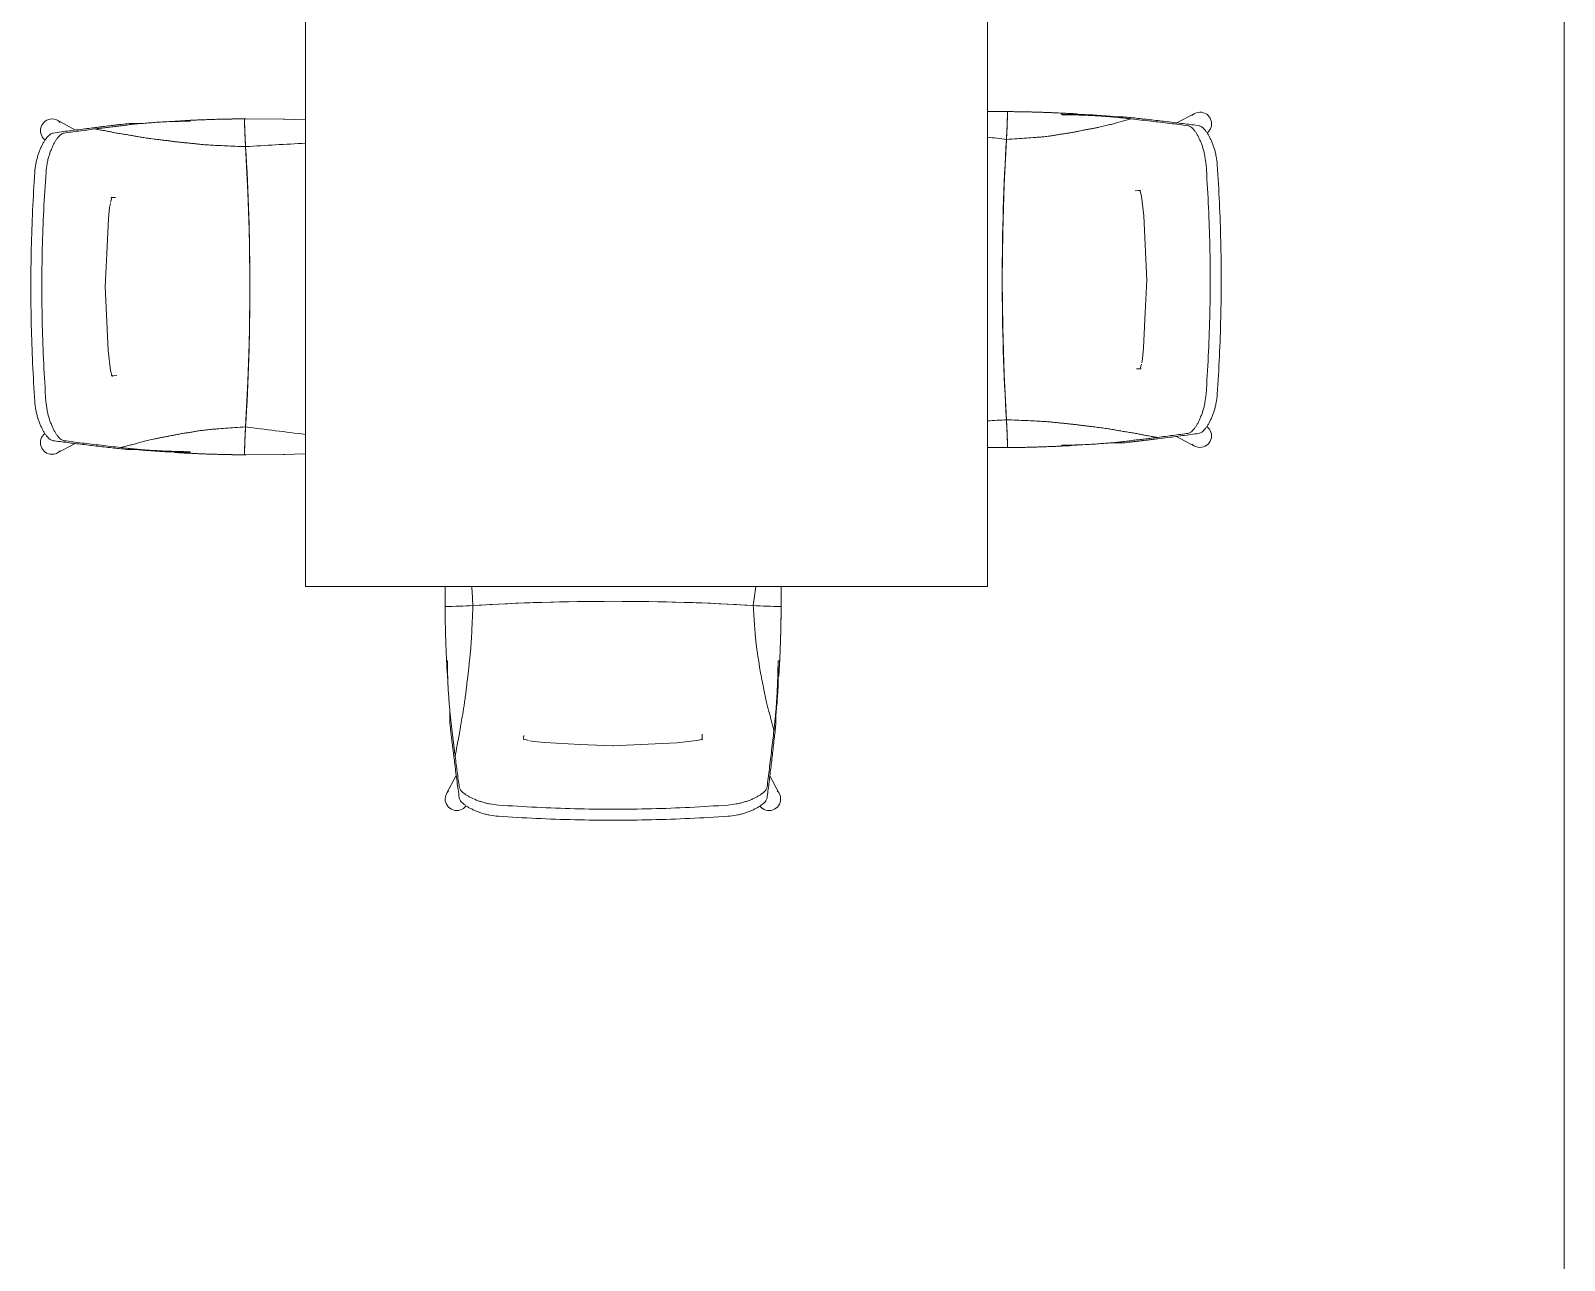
# Model space of a CAD drawing. Header units: millimetres. Extents: x 586.5 to 618.3, y 239.1 to 272.6.
# Drawn here: x 591.673 to 593.922, y 244.442 to 246.246 of the extents above; entities that cross this region are included whole.
import ezdxf

# ---------------------------------------------------------------- set-up
doc = ezdxf.new("R2010")
doc.units = ezdxf.units.MM
doc.header["$LTSCALE"] = 75
doc.layers.add('A Arquitetura LRZ', color=252, linetype='Continuous', lineweight=9)
doc.layers.add('A Mobiliário LRZ', color=253, linetype='Continuous', lineweight=9)

msp = doc.modelspace()

# ---------------------------------------------------------------- linework, layer by layer
at = {"layer": 'A Arquitetura LRZ'}
msp.add_line((593.9215, 249.2604), (593.9215, 240.1799), dxfattribs=at)
at = {"layer": 'A Mobiliário LRZ'}
for p, q in [((592.0758, 247.6304), (592.0758, 245.4304)), ((593.0758, 245.4304), (593.0758, 247.6304)), ((593.1051, 246.1271), (593.0758, 246.1272)), ((593.104, 246.1271), (593.1029, 246.1271)), ((593.1051, 246.1271), (593.104, 246.1271)), ((593.1051, 246.1271), (593.1046, 246.1064)), ((593.1849, 246.1226), (593.1849, 246.1249)), ((593.1849, 246.123), (593.2076, 246.123)), ((593.23, 246.1223), (593.2478, 246.1209)), ((593.2478, 246.1209), (593.2657, 246.1194)), ((593.2657, 246.1194), (593.2751, 246.1194)), ((593.3535, 246.1105), (593.3793, 246.1243)), ((591.7123, 246.1143), (591.7388, 246.1001)), ((591.8172, 246.1097), (591.8345, 246.1097)), ((591.8776, 246.1127), (591.863, 246.1117)), ((591.8921, 246.1135), (591.8776, 246.1127)), ((591.8921, 246.1135), (591.9067, 246.1135)), ((591.9067, 246.1143), (591.9067, 246.1131)), ((592.0437, 246.1161), (591.9864, 246.1165)), ((591.987, 246.0957), (591.9864, 246.1165)), ((591.9876, 246.1165), (591.9864, 246.1165)), ((591.988, 246.0757), (591.987, 246.0957)), ((591.9887, 246.1165), (591.9876, 246.1165)), ((592.0758, 246.1151), (592.0437, 246.1161)), ((592.0437, 246.1161), (592.0448, 246.116)), ((593.1046, 246.1064), (593.1036, 246.0863)), ((591.9914, 246.0091), (591.988, 246.0757)), ((593.1036, 246.0863), (593.1001, 246.0198)), ((591.9935, 245.9402), (591.9914, 246.0091)), ((593.1001, 246.0198), (593.0981, 245.9508)), ((593.2921, 246.011), (593.2974, 246.0112)), ((593.2987, 246.0112), (593.2974, 246.0112)), ((593.3005, 246.011), (593.2987, 246.0112)), ((593.2993, 246.0113), (593.2989, 246.012)), ((593.2998, 246.0102), (593.2993, 246.0113)), ((593.3003, 246.0085), (593.2998, 246.0102)), ((593.3017, 246.0033), (593.3003, 246.0085)), ((593.3007, 246.011), (593.3005, 246.011)), ((591.7886, 245.9862), (591.7869, 245.9701)), ((591.7897, 245.9923), (591.7886, 245.9862)), ((591.7908, 245.997), (591.7901, 245.9941)), ((591.7913, 245.9989), (591.7908, 245.997)), ((591.7942, 246.0012), (591.7911, 246.001)), ((591.7911, 246.001), (591.7913, 245.9989)), ((591.7942, 246.0012), (591.7973, 246.0011)), ((593.3051, 245.9742), (593.3017, 246.0033)), ((591.7869, 245.9701), (591.7844, 245.919)), ((593.3094, 245.8795), (593.3051, 245.9742)), ((591.9942, 245.8701), (591.9935, 245.9402)), ((593.0981, 245.9508), (593.0974, 245.8807)), ((591.7844, 245.919), (591.7822, 245.87)), ((591.7821, 245.8713), (591.7865, 245.7766)), ((591.7822, 245.87), (591.7821, 245.8695)), ((591.9935, 245.8), (591.9942, 245.8701)), ((593.0974, 245.8807), (593.0981, 245.8106)), ((593.3072, 245.8318), (593.3094, 245.8808)), ((593.3094, 245.8808), (593.3094, 245.8813)), ((593.3046, 245.7807), (593.3072, 245.8318)), ((593.0981, 245.8106), (593.1001, 245.7417)), ((591.9914, 245.731), (591.9935, 245.8)), ((593.3029, 245.7646), (593.3046, 245.7807)), ((591.7865, 245.7766), (591.7899, 245.7475)), ((593.3019, 245.7585), (593.3029, 245.7646)), ((591.7899, 245.7475), (591.7912, 245.7423)), ((591.7909, 245.7398), (591.7911, 245.7398)), ((591.7911, 245.7398), (591.7929, 245.7396)), ((591.7912, 245.7423), (591.7918, 245.7407)), ((591.7918, 245.7407), (591.7922, 245.7395)), ((591.7922, 245.7395), (591.7926, 245.7388)), ((591.7929, 245.7396), (591.7942, 245.7396)), ((591.7994, 245.7398), (591.7942, 245.7396)), ((593.1001, 245.7417), (593.1036, 245.6752)), ((593.2974, 245.7496), (593.2943, 245.7497)), ((593.2974, 245.7496), (593.3005, 245.7498)), ((593.3002, 245.7519), (593.3008, 245.7538)), ((593.3005, 245.7498), (593.3002, 245.7519)), ((593.3008, 245.7538), (593.3015, 245.7567)), ((591.988, 245.6645), (591.9914, 245.731)), ((593.1036, 245.6752), (593.1046, 245.6551)), ((591.987, 245.6444), (591.988, 245.6645)), ((593.1046, 245.6551), (593.1051, 245.6343)), ((593.3793, 245.6365), (593.3527, 245.6507)), ((591.738, 245.6403), (591.7123, 245.6265)), ((591.8258, 245.6314), (591.8165, 245.6314)), ((591.8437, 245.6299), (591.8258, 245.6314)), ((591.8616, 245.6286), (591.8437, 245.6299)), ((591.9067, 245.6278), (591.884, 245.6278)), ((591.9067, 245.6282), (591.9067, 245.6259)), ((591.9864, 245.6237), (591.987, 245.6444)), ((591.9864, 245.6237), (592.0437, 245.6241)), ((591.9864, 245.6237), (591.9876, 245.6237)), ((591.9876, 245.6237), (591.9887, 245.6237)), ((592.0437, 245.6241), (592.0758, 245.6251)), ((592.0448, 245.6241), (592.0437, 245.6241)), ((593.0758, 245.6343), (593.1051, 245.6343)), ((593.1029, 245.6343), (593.104, 245.6343)), ((593.104, 245.6343), (593.1051, 245.6343)), ((593.1849, 245.6365), (593.1849, 245.6377)), ((593.1995, 245.6373), (593.1849, 245.6373)), ((593.1995, 245.6373), (593.214, 245.6381)), ((593.214, 245.6381), (593.2285, 245.6391)), ((593.2743, 245.6411), (593.2571, 245.6411)), ((592.0758, 245.4304), (593.0758, 245.4304)), ((592.2804, 245.4304), (592.2805, 245.4011)), ((592.7732, 245.4011), (592.7733, 245.4304)), ((592.2805, 245.4033), (592.2805, 245.4022)), ((592.2805, 245.4022), (592.2805, 245.4011)), ((592.3012, 245.4016), (592.2805, 245.4011)), ((592.3213, 245.4026), (592.3012, 245.4016)), ((592.3878, 245.406), (592.3213, 245.4026)), ((592.4567, 245.4081), (592.3878, 245.406)), ((592.5269, 245.4088), (592.4567, 245.4081)), ((592.597, 245.4081), (592.5269, 245.4088)), ((592.6659, 245.406), (592.597, 245.4081)), ((592.7324, 245.4026), (592.6659, 245.406)), ((592.7525, 245.4016), (592.7324, 245.4026)), ((592.7732, 245.4011), (592.7525, 245.4016)), ((592.7732, 245.4011), (592.7733, 245.4022)), ((592.7733, 245.4022), (592.7733, 245.4033)), ((592.2827, 245.3213), (592.2838, 245.3213)), ((592.2834, 245.3067), (592.2834, 245.3213)), ((592.7688, 245.3213), (592.7711, 245.3213)), ((592.7691, 245.3213), (592.7691, 245.2986)), ((592.2834, 245.3067), (592.2843, 245.2922)), ((592.2843, 245.2922), (592.2852, 245.2777)), ((592.7684, 245.2762), (592.7671, 245.2584)), ((592.2873, 245.2319), (592.2873, 245.2491)), ((592.7671, 245.2584), (592.7656, 245.2405)), ((592.7656, 245.2405), (592.7656, 245.2311)), ((592.3957, 245.2088), (592.3958, 245.2119)), ((592.3957, 245.2088), (592.3959, 245.2057)), ((592.3959, 245.2057), (592.3981, 245.206)), ((592.3981, 245.206), (592.3999, 245.2054)), ((592.3999, 245.2054), (592.4029, 245.2047)), ((592.4046, 245.2043), (592.4108, 245.2033)), ((592.4108, 245.2033), (592.4268, 245.2015)), ((592.4268, 245.2015), (592.4779, 245.199)), ((592.4779, 245.199), (592.5269, 245.1968)), ((592.5257, 245.1968), (592.6203, 245.2011)), ((592.5269, 245.1968), (592.5274, 245.1968)), ((592.6203, 245.2011), (592.6495, 245.2045)), ((592.6495, 245.2045), (592.6547, 245.2058)), ((592.6547, 245.2058), (592.6563, 245.2064)), ((592.6563, 245.2064), (592.6574, 245.2069)), ((592.6571, 245.2055), (592.6572, 245.2057)), ((592.6572, 245.2141), (592.6573, 245.2088)), ((592.6572, 245.2057), (592.6573, 245.2075)), ((592.6573, 245.2075), (592.6573, 245.2088)), ((592.6574, 245.2069), (592.6581, 245.2073)), ((592.2826, 245.1269), (592.2968, 245.1534)), ((592.7567, 245.1527), (592.7704, 245.1269))]:
    msp.add_line(p, q, dxfattribs=at)
for centre, radius, start, end in [((593.0907, 244.1469), 1.9803, 86.6267, 87.2757), ((593.2619, 246.146), 0.059, 202.1782, 202.9531), ((593.3873, 246.1093), 0.017, 90, 135), ((593.3873, 246.1093), 0.017, 307.5087, 90), ((591.7042, 246.0993), 0.017, 90, 234.1289), ((591.7042, 246.0993), 0.017, 45, 90), ((591.7616, 246.1228), 0.074, 349.653, 349.7774), ((592.0008, 244.1362), 1.9803, 92.7243, 93.1475), ((591.7042, 245.6415), 0.017, 127.5087, 270), ((593.3873, 245.6515), 0.017, 270, 54.1289), ((591.7042, 245.6415), 0.017, 270, 315), ((591.8297, 245.6048), 0.059, 22.1782, 22.9531), ((592.0008, 247.6039), 1.9803, 266.6267, 267.2757), ((593.0907, 247.6146), 1.9803, 272.7243, 273.1475), ((593.3299, 245.628), 0.074, 169.653, 169.7774), ((593.3873, 245.6515), 0.017, 225, 270), ((594.2607, 245.4155), 1.9803, 182.7243, 183.1475), ((590.793, 245.4155), 1.9803, 356.6267, 357.2757), ((592.7921, 245.2443), 0.059, 112.1782, 112.9531), ((592.2741, 245.1763), 0.074, 79.653, 79.7774), ((592.2976, 245.1189), 0.017, 135, 180), ((592.7555, 245.1189), 0.017, 0, 45), ((592.2976, 245.1189), 0.017, 180, 324.1289), ((592.7555, 245.1189), 0.017, 217.5087, 0)]:
    msp.add_arc(centre, radius, start, end, dxfattribs=at)
for centre, major_axis, start_param, end_param in [((593.0836, 246.1414), (0, -0.1434), 1.176399, 1.471048), ((592.0079, 246.1308), (0, 0.1434), 1.670545, 1.965193), ((591.9137, 245.8701), (0, 0.5341), 4.317308, 5.10747), ((593.1779, 245.8807), (0, -0.5341), 4.317308, 5.10747), ((593.0836, 245.62), (0, -0.1434), 1.670545, 1.965193), ((592.0079, 245.6094), (0, 0.1434), 1.176399, 1.471048), ((592.2662, 245.4226), (-0.1434, 0), 1.670545, 1.965193), ((592.5269, 245.3283), (-0.5341, 0), 4.317308, 5.10747), ((592.7875, 245.4226), (-0.1434, 0), 1.176399, 1.471048)]:
    msp.add_ellipse(centre, major_axis=major_axis, ratio=0.150716, start_param=start_param, end_param=end_param, dxfattribs=at)
for points, knots in [([(593.1849, 246.1249), (593.1813, 246.1251), (593.1767, 246.1253), (593.1711, 246.1255), (593.1673, 246.1257), (593.1624, 246.1259), (593.1574, 246.126), (593.1533, 246.1262), (593.1491, 246.1263), (593.1437, 246.1265), (593.1366, 246.1266), (593.1292, 246.1268), (593.1212, 246.1269), (593.1132, 246.127), (593.1078, 246.1271), (593.1051, 246.1271)], [-1, -1, -1, -1, -0.85, -0.8125, -0.775, -0.7, -0.625, -0.5875, -0.55, -0.475, -0.4, -0.3, -0.2, -0.1, 0, 0, 0, 0]), ([(593.1373, 246.1266), (593.1381, 246.1266), (593.1407, 246.1265), (593.145, 246.1264), (593.15, 246.1263), (593.1531, 246.1262), (593.1544, 246.1261)], [-0.6732069, -0.6732069, -0.6732069, -0.6732069, -0.65, -0.6, -0.55, -0.5167063, -0.5167063, -0.5167063, -0.5167063]), ([(593.2868, 246.1164), (593.2847, 246.1167), (593.2805, 246.1171), (593.2753, 246.1177), (593.2713, 246.1181), (593.2683, 246.1184), (593.2654, 246.1187), (593.2622, 246.119), (593.259, 246.1193), (593.2558, 246.1196), (593.2524, 246.1198), (593.2487, 246.1201), (593.2447, 246.1204), (593.2404, 246.1207), (593.2359, 246.1209), (593.232, 246.1211), (593.2287, 246.1213), (593.2252, 246.1215), (593.2208, 246.1217), (593.2153, 246.1219), (593.2095, 246.1221), (593.2037, 246.1223), (593.1956, 246.1224), (593.1892, 246.1226), (593.1849, 246.1226)], [-1, -1, -1, -1, -0.916667, -0.833333, -0.791667, -0.75, -0.708333, -0.666667, -0.625, -0.583333, -0.541667, -0.5, -0.458333, -0.416667, -0.375, -0.333333, -0.3125, -0.291667, -0.25, -0.208333, -0.166667, -0.125, -0.083333, 0, 0, 0, 0]), ([(591.6789, 246.0382), (591.6792, 246.0424), (591.68, 246.0486), (591.6818, 246.0567), (591.6832, 246.0616), (591.6844, 246.0654), (591.6853, 246.0681), (591.6864, 246.0707), (591.6874, 246.0732), (591.6885, 246.0756), (591.69, 246.0787), (591.692, 246.0822), (591.6943, 246.086), (591.6975, 246.0902), (591.7015, 246.0941), (591.7044, 246.0955), (591.7058, 246.0957)], [-1, -1, -1, -1, -0.857143, -0.785714, -0.714286, -0.678571, -0.642857, -0.607143, -0.571429, -0.535714, -0.5, -0.428571, -0.357143, -0.285714, -0.142857, 0, 0, 0, 0]), ([(591.7218, 246.0957), (591.7204, 246.0955), (591.7175, 246.0941), (591.7136, 246.0903), (591.7105, 246.086), (591.7082, 246.0822), (591.7059, 246.078), (591.7037, 246.0733), (591.702, 246.0689), (591.7007, 246.0653), (591.6996, 246.0616), (591.6982, 246.0567), (591.6965, 246.0486), (591.6957, 246.0424), (591.6954, 246.0382)], [-1, -1, -1, -1, -0.857143, -0.714286, -0.642857, -0.571429, -0.5, -0.428571, -0.357143, -0.321429, -0.285714, -0.214286, -0.142857, 0, 0, 0, 0]), ([(591.7554, 246.1022), (591.759, 246.1027), (591.7643, 246.1033), (591.7711, 246.1042), (591.7763, 246.1048), (591.7812, 246.1054), (591.786, 246.106), (591.7908, 246.1066), (591.7957, 246.1072), (591.8009, 246.1078), (591.808, 246.1086), (591.8135, 246.1093), (591.8172, 246.1097)], [-1, -1, -1, -1, -0.833333, -0.75, -0.666667, -0.583333, -0.5, -0.416667, -0.333333, -0.25, -0.166667, 0, 0, 0, 0]), ([(591.8345, 246.1097), (591.8313, 246.1094), (591.8267, 246.1089), (591.8207, 246.1082), (591.8163, 246.1077), (591.812, 246.1072), (591.8079, 246.1067), (591.8038, 246.1062), (591.7997, 246.1056), (591.7957, 246.1052), (591.7918, 246.1047), (591.7879, 246.1042), (591.7839, 246.1037), (591.7797, 246.1032), (591.774, 246.1025), (591.7696, 246.102), (591.7667, 246.1016)], [-1, -1, -1, -1, -0.875, -0.8125, -0.75, -0.6875, -0.625, -0.5625, -0.5, -0.4375, -0.375, -0.3125, -0.25, -0.1875, -0.125, 0, 0, 0, 0]), ([(591.7667, 246.1016), (591.7678, 246.1014), (591.7702, 246.101), (591.775, 246.1002), (591.7798, 246.0994), (591.7843, 246.0986), (591.7882, 246.0979), (591.7915, 246.0971), (591.7952, 246.0963), (591.7995, 246.0955), (591.8046, 246.0947), (591.8097, 246.0939), (591.8134, 246.0933), (591.817, 246.0927), (591.8204, 246.0922), (591.8238, 246.0916), (591.8269, 246.091), (591.8301, 246.0904), (591.8345, 246.0896), (591.8395, 246.0888), (591.8449, 246.088), (591.8492, 246.0875), (591.8537, 246.0869), (591.8582, 246.0863), (591.8629, 246.0857), (591.868, 246.0851), (591.8726, 246.0846), (591.8758, 246.0842), (591.8781, 246.0839), (591.8803, 246.0836), (591.8823, 246.0833), (591.8844, 246.083), (591.8876, 246.0826), (591.8922, 246.0821), (591.8975, 246.0816), (591.9017, 246.0812), (591.9056, 246.0808), (591.9101, 246.0804), (591.9153, 246.0798), (591.9207, 246.0792), (591.9272, 246.0786), (591.9356, 246.078), (591.9466, 246.0775), (591.9588, 246.0769), (591.9725, 246.0763), (591.9827, 246.0759), (591.988, 246.0757)], [-1, -1, -1, -1, -0.977273, -0.954545, -0.909091, -0.886364, -0.863636, -0.818182, -0.795455, -0.772727, -0.727273, -0.704545, -0.681818, -0.659091, -0.636364, -0.613636, -0.590909, -0.568182, -0.545455, -0.5, -0.477273, -0.454545, -0.431818, -0.409091, -0.386364, -0.363636, -0.340909, -0.329545, -0.318182, -0.306818, -0.295455, -0.284091, -0.272727, -0.25, -0.227273, -0.215909, -0.204545, -0.181818, -0.159091, -0.136364, -0.113636, -0.090909, -0.068182, -0.045455, -0.022727, 0, 0, 0, 0]), ([(591.9864, 246.1165), (591.9837, 246.1165), (591.9784, 246.1164), (591.9703, 246.1163), (591.9623, 246.1162), (591.9543, 246.116), (591.9457, 246.1158), (591.9386, 246.1156), (591.9332, 246.1154), (591.9292, 246.1152), (591.9253, 246.1151), (591.9214, 246.1149), (591.9176, 246.1148), (591.9127, 246.1146), (591.9091, 246.1144), (591.9067, 246.1143)], [-1, -1, -1, -1, -0.9, -0.8, -0.7, -0.6, -0.5, -0.4, -0.35, -0.3, -0.25, -0.2, -0.15, -0.1, 0, 0, 0, 0]), ([(593.1036, 246.0863), (593.109, 246.0866), (593.1194, 246.0873), (593.1333, 246.0882), (593.1437, 246.089), (593.1514, 246.0896), (593.1583, 246.0902), (593.1652, 246.091), (593.1717, 246.0919), (593.1771, 246.0929), (593.1824, 246.0938), (593.187, 246.0945), (593.1911, 246.0951), (593.1944, 246.0956), (593.1976, 246.096), (593.2006, 246.0966), (593.2033, 246.0971), (593.2058, 246.0976), (593.2081, 246.0981), (593.2107, 246.0987), (593.2144, 246.0995), (593.2186, 246.1003), (593.2222, 246.1009), (593.2257, 246.1015), (593.2299, 246.1023), (593.2345, 246.1032), (593.239, 246.1042), (593.2435, 246.1051), (593.2476, 246.1061), (593.2529, 246.1073), (593.2589, 246.1089), (593.2651, 246.1108), (593.2707, 246.1124), (593.2754, 246.1136), (593.2791, 246.1146), (593.283, 246.1155), (593.2856, 246.1161), (593.2868, 246.1164)], [0, 0, 0, 0, 0.03125, 0.0625, 0.09375, 0.109375, 0.125, 0.15625, 0.1875, 0.21875, 0.25, 0.28125, 0.296875, 0.3125, 0.328125, 0.34375, 0.359375, 0.375, 0.390625, 0.40625, 0.4375, 0.46875, 0.484375, 0.5, 0.53125, 0.5625, 0.59375, 0.625, 0.65625, 0.6875, 0.75, 0.8125, 0.875, 0.90625, 0.9375, 0.96875, 1, 1, 1, 1]), ([(593.3962, 246.049), (593.3959, 246.0531), (593.3951, 246.0594), (593.3933, 246.0675), (593.392, 246.0724), (593.3908, 246.0761), (593.3896, 246.0797), (593.3879, 246.084), (593.3857, 246.0888), (593.3834, 246.093), (593.3811, 246.0968), (593.378, 246.1011), (593.3742, 246.1049), (593.3713, 246.1062), (593.3699, 246.1064)], [-1, -1, -1, -1, -0.857143, -0.785714, -0.714286, -0.678571, -0.642857, -0.571429, -0.5, -0.428571, -0.357143, -0.285714, -0.142857, 0, 0, 0, 0]), ([(593.3859, 246.1064), (593.3873, 246.1062), (593.3902, 246.1049), (593.3941, 246.1011), (593.3972, 246.0968), (593.3996, 246.093), (593.4015, 246.0895), (593.4031, 246.0864), (593.4041, 246.084), (593.4052, 246.0815), (593.4062, 246.0788), (593.4072, 246.0761), (593.4084, 246.0724), (593.4098, 246.0675), (593.4116, 246.0594), (593.4123, 246.0531), (593.4126, 246.049)], [-1, -1, -1, -1, -0.857143, -0.714286, -0.642857, -0.571429, -0.5, -0.464286, -0.428571, -0.392857, -0.357143, -0.321429, -0.285714, -0.214286, -0.142857, 0, 0, 0, 0]), ([(591.6789, 245.7019), (591.6777, 245.7204), (591.6756, 245.7576), (591.6729, 245.8324), (591.6729, 245.9076), (591.6756, 245.9825), (591.6777, 246.0197), (591.6789, 246.0382)], [-1, -1, -1, -1, -0.833333, -0.666667, -0.333333, -0.166667, 0, 0, 0, 0]), ([(591.6954, 246.0382), (591.694, 246.0197), (591.6918, 245.9825), (591.689, 245.9076), (591.689, 245.8324), (591.6918, 245.7576), (591.694, 245.7204), (591.6953, 245.7019)], [-1, -1, -1, -1, -0.833333, -0.666667, -0.333333, -0.166667, 0, 0, 0, 0]), ([(593.3962, 245.7126), (593.3975, 245.7311), (593.3997, 245.7683), (593.4026, 245.8432), (593.4026, 245.9184), (593.3998, 245.9932), (593.3975, 246.0304), (593.3962, 246.049)], [-1, -1, -1, -1, -0.833333, -0.666667, -0.333333, -0.166667, 0, 0, 0, 0]), ([(593.4126, 246.049), (593.4139, 246.0304), (593.416, 245.9932), (593.4187, 245.9184), (593.4187, 245.8432), (593.416, 245.7683), (593.4139, 245.7311), (593.4126, 245.7126)], [-1, -1, -1, -1, -0.833333, -0.666667, -0.333333, -0.166667, 0, 0, 0, 0]), ([(593.3698, 245.6551), (593.3712, 245.6553), (593.3741, 245.6567), (593.3779, 245.6606), (593.3811, 245.6648), (593.3834, 245.6686), (593.3857, 245.6728), (593.3878, 245.6776), (593.3895, 245.6819), (593.3908, 245.6855), (593.392, 245.6892), (593.3933, 245.6941), (593.3951, 245.7022), (593.3959, 245.7085), (593.3962, 245.7126)], [-1, -1, -1, -1, -0.857143, -0.714286, -0.642857, -0.571429, -0.5, -0.428571, -0.357143, -0.321429, -0.285714, -0.214286, -0.142857, 0, 0, 0, 0]), ([(593.4126, 245.7126), (593.4123, 245.7084), (593.4116, 245.7022), (593.4098, 245.6941), (593.4084, 245.6892), (593.4072, 245.6855), (593.4062, 245.6827), (593.4052, 245.6801), (593.4041, 245.6776), (593.403, 245.6752), (593.4015, 245.6721), (593.3996, 245.6686), (593.3972, 245.6648), (593.394, 245.6606), (593.3901, 245.6567), (593.3872, 245.6553), (593.3858, 245.6551)], [-1, -1, -1, -1, -0.857143, -0.785714, -0.714286, -0.678571, -0.642857, -0.607143, -0.571429, -0.535714, -0.5, -0.428571, -0.357143, -0.285714, -0.142857, 0, 0, 0, 0]), ([(591.7057, 245.6444), (591.7043, 245.6446), (591.7014, 245.6459), (591.6975, 245.6498), (591.6943, 245.654), (591.6919, 245.6578), (591.69, 245.6613), (591.6885, 245.6644), (591.6874, 245.6668), (591.6864, 245.6693), (591.6853, 245.672), (591.6843, 245.6747), (591.6831, 245.6784), (591.6818, 245.6833), (591.68, 245.6914), (591.6792, 245.6977), (591.6789, 245.7019)], [-1, -1, -1, -1, -0.857143, -0.714286, -0.642857, -0.571429, -0.5, -0.464286, -0.428571, -0.392857, -0.357143, -0.321429, -0.285714, -0.214286, -0.142857, 0, 0, 0, 0]), ([(591.6953, 245.7019), (591.6957, 245.6977), (591.6964, 245.6914), (591.6982, 245.6833), (591.6995, 245.6785), (591.7007, 245.6747), (591.702, 245.6711), (591.7037, 245.6668), (591.7058, 245.662), (591.7081, 245.6578), (591.7104, 245.654), (591.7135, 245.6497), (591.7174, 245.6459), (591.7203, 245.6446), (591.7217, 245.6444)], [-1, -1, -1, -1, -0.857143, -0.785714, -0.714286, -0.678571, -0.642857, -0.571429, -0.5, -0.428571, -0.357143, -0.285714, -0.142857, 0, 0, 0, 0]), ([(593.3249, 245.6492), (593.3237, 245.6494), (593.3214, 245.6498), (593.3166, 245.6506), (593.3117, 245.6514), (593.3073, 245.6522), (593.3034, 245.653), (593.3, 245.6537), (593.2963, 245.6545), (593.292, 245.6553), (593.287, 245.6561), (593.2818, 245.6569), (593.2781, 245.6575), (593.2745, 245.6581), (593.2711, 245.6587), (593.2678, 245.6592), (593.2646, 245.6598), (593.2615, 245.6604), (593.257, 245.6612), (593.252, 245.662), (593.2466, 245.6628), (593.2423, 245.6633), (593.2378, 245.6639), (593.2333, 245.6645), (593.2286, 245.6651), (593.2235, 245.6657), (593.219, 245.6662), (593.2157, 245.6666), (593.2134, 245.6669), (593.2112, 245.6672), (593.2092, 245.6675), (593.2071, 245.6678), (593.204, 245.6682), (593.1994, 245.6687), (593.194, 245.6692), (593.1899, 245.6696), (593.186, 245.67), (593.1815, 245.6704), (593.1763, 245.671), (593.1709, 245.6716), (593.1643, 245.6722), (593.1559, 245.6728), (593.1449, 245.6734), (593.1327, 245.6739), (593.119, 245.6745), (593.1089, 245.6749), (593.1036, 245.6752)], [-1, -1, -1, -1, -0.977273, -0.954545, -0.909091, -0.886364, -0.863636, -0.818182, -0.795455, -0.772727, -0.727273, -0.704545, -0.681818, -0.659091, -0.636364, -0.613636, -0.590909, -0.568182, -0.545455, -0.5, -0.477273, -0.454545, -0.431818, -0.409091, -0.386364, -0.363636, -0.340909, -0.329545, -0.318182, -0.306818, -0.295455, -0.284091, -0.272727, -0.25, -0.227273, -0.215909, -0.204545, -0.181818, -0.159091, -0.136364, -0.113636, -0.090909, -0.068182, -0.045455, -0.022727, 0, 0, 0, 0]), ([(591.988, 245.6645), (591.9825, 245.6642), (591.9722, 245.6636), (591.9582, 245.6626), (591.9478, 245.6618), (591.9402, 245.6612), (591.9333, 245.6606), (591.9263, 245.6598), (591.9199, 245.6589), (591.9145, 245.6579), (591.9092, 245.657), (591.9045, 245.6563), (591.9005, 245.6557), (591.8972, 245.6553), (591.894, 245.6548), (591.891, 245.6542), (591.8882, 245.6537), (591.8857, 245.6532), (591.8835, 245.6527), (591.8809, 245.6521), (591.8771, 245.6513), (591.873, 245.6505), (591.8694, 245.6499), (591.8658, 245.6493), (591.8617, 245.6485), (591.8571, 245.6476), (591.8525, 245.6466), (591.8481, 245.6457), (591.8439, 245.6447), (591.8386, 245.6435), (591.8326, 245.6419), (591.8265, 245.64), (591.8209, 245.6384), (591.8161, 245.6372), (591.8125, 245.6363), (591.8086, 245.6353), (591.806, 245.6347), (591.8047, 245.6344)], [0, 0, 0, 0, 0.03125, 0.0625, 0.09375, 0.109375, 0.125, 0.15625, 0.1875, 0.21875, 0.25, 0.28125, 0.296875, 0.3125, 0.328125, 0.34375, 0.359375, 0.375, 0.390625, 0.40625, 0.4375, 0.46875, 0.484375, 0.5, 0.53125, 0.5625, 0.59375, 0.625, 0.65625, 0.6875, 0.75, 0.8125, 0.875, 0.90625, 0.9375, 0.96875, 1, 1, 1, 1]), ([(593.2571, 245.6411), (593.2602, 245.6414), (593.2649, 245.6419), (593.2708, 245.6426), (593.2752, 245.6431), (593.2795, 245.6436), (593.2837, 245.6441), (593.2877, 245.6447), (593.2918, 245.6452), (593.2958, 245.6457), (593.2997, 245.6461), (593.3036, 245.6466), (593.3077, 245.6471), (593.3119, 245.6476), (593.3175, 245.6483), (593.3219, 245.6489), (593.3249, 245.6492)], [-1, -1, -1, -1, -0.875, -0.8125, -0.75, -0.6875, -0.625, -0.5625, -0.5, -0.4375, -0.375, -0.3125, -0.25, -0.1875, -0.125, 0, 0, 0, 0]), ([(593.3362, 245.6486), (593.3326, 245.6481), (593.3273, 245.6475), (593.3204, 245.6466), (593.3153, 245.646), (593.3104, 245.6454), (593.3056, 245.6448), (593.3008, 245.6442), (593.2958, 245.6436), (593.2906, 245.643), (593.2835, 245.6422), (593.278, 245.6415), (593.2743, 245.6411)], [-1, -1, -1, -1, -0.833333, -0.75, -0.666667, -0.583333, -0.5, -0.416667, -0.333333, -0.25, -0.166667, 0, 0, 0, 0]), ([(591.8047, 245.6344), (591.8068, 245.6341), (591.811, 245.6337), (591.8162, 245.6331), (591.8202, 245.6327), (591.8232, 245.6324), (591.8262, 245.6321), (591.8293, 245.6318), (591.8325, 245.6315), (591.8357, 245.6312), (591.8391, 245.631), (591.8428, 245.6307), (591.8469, 245.6304), (591.8511, 245.6301), (591.8556, 245.6299), (591.8596, 245.6297), (591.8629, 245.6295), (591.8663, 245.6293), (591.8707, 245.6291), (591.8763, 245.6289), (591.882, 245.6287), (591.8879, 245.6286), (591.896, 245.6284), (591.9023, 245.6282), (591.9067, 245.6282)], [-1, -1, -1, -1, -0.916667, -0.833333, -0.791667, -0.75, -0.708333, -0.666667, -0.625, -0.583333, -0.541667, -0.5, -0.458333, -0.416667, -0.375, -0.333333, -0.3125, -0.291667, -0.25, -0.208333, -0.166667, -0.125, -0.083333, 0, 0, 0, 0]), ([(591.9067, 245.6259), (591.9102, 245.6257), (591.9148, 245.6255), (591.9205, 245.6253), (591.9243, 245.6251), (591.9292, 245.6249), (591.9342, 245.6248), (591.9383, 245.6246), (591.9425, 245.6245), (591.9479, 245.6244), (591.955, 245.6242), (591.9623, 245.624), (591.9703, 245.6239), (591.9784, 245.6238), (591.9837, 245.6237), (591.9864, 245.6237)], [-1, -1, -1, -1, -0.85, -0.8125, -0.775, -0.7, -0.625, -0.5875, -0.55, -0.475, -0.4, -0.3, -0.2, -0.1, 0, 0, 0, 0]), ([(591.9543, 245.6242), (591.9535, 245.6242), (591.9509, 245.6243), (591.9465, 245.6244), (591.9416, 245.6245), (591.9384, 245.6246), (591.9372, 245.6247)], [-0.6732069, -0.6732069, -0.6732069, -0.6732069, -0.65, -0.6, -0.55, -0.5167063, -0.5167063, -0.5167063, -0.5167063]), ([(593.1051, 245.6343), (593.1078, 245.6343), (593.1132, 245.6344), (593.1212, 245.6345), (593.1292, 245.6346), (593.1372, 245.6348), (593.1458, 245.635), (593.1529, 245.6353), (593.1583, 245.6354), (593.1623, 245.6356), (593.1663, 245.6357), (593.1701, 245.6359), (593.1739, 245.636), (593.1789, 245.6362), (593.1825, 245.6364), (593.1849, 245.6365)], [-1, -1, -1, -1, -0.9, -0.8, -0.7, -0.6, -0.5, -0.4, -0.35, -0.3, -0.25, -0.2, -0.15, -0.1, 0, 0, 0, 0]), ([(592.2805, 245.4011), (592.2805, 245.3984), (592.2805, 245.393), (592.2806, 245.385), (592.2808, 245.377), (592.281, 245.369), (592.2812, 245.3604), (592.2814, 245.3532), (592.2816, 245.3479), (592.2817, 245.3439), (592.2819, 245.3399), (592.282, 245.3361), (592.2822, 245.3323), (592.2824, 245.3273), (592.2825, 245.3237), (592.2827, 245.3213)], [-1, -1, -1, -1, -0.9, -0.8, -0.7, -0.6, -0.5, -0.4, -0.35, -0.3, -0.25, -0.2, -0.15, -0.1, 0, 0, 0, 0]), ([(592.2954, 245.1813), (592.2956, 245.1825), (592.2959, 245.1848), (592.2967, 245.1896), (592.2975, 245.1945), (592.2983, 245.1989), (592.2991, 245.2028), (592.2999, 245.2062), (592.3007, 245.2099), (592.3014, 245.2141), (592.3022, 245.2192), (592.303, 245.2244), (592.3036, 245.2281), (592.3042, 245.2317), (592.3048, 245.2351), (592.3054, 245.2384), (592.306, 245.2416), (592.3066, 245.2447), (592.3073, 245.2492), (592.3081, 245.2542), (592.3089, 245.2596), (592.3095, 245.2639), (592.3101, 245.2684), (592.3107, 245.2729), (592.3113, 245.2776), (592.3119, 245.2827), (592.3124, 245.2872), (592.3127, 245.2905), (592.313, 245.2928), (592.3133, 245.295), (592.3136, 245.297), (592.3139, 245.299), (592.3143, 245.3022), (592.3149, 245.3068), (592.3154, 245.3122), (592.3158, 245.3163), (592.3161, 245.3202), (592.3166, 245.3247), (592.3172, 245.3299), (592.3177, 245.3353), (592.3183, 245.3419), (592.3189, 245.3503), (592.3195, 245.3613), (592.3201, 245.3735), (592.3207, 245.3872), (592.3211, 245.3973), (592.3213, 245.4026)], [-1, -1, -1, -1, -0.977273, -0.954545, -0.909091, -0.886364, -0.863636, -0.818182, -0.795455, -0.772727, -0.727273, -0.704545, -0.681818, -0.659091, -0.636364, -0.613636, -0.590909, -0.568182, -0.545455, -0.5, -0.477273, -0.454545, -0.431818, -0.409091, -0.386364, -0.363636, -0.340909, -0.329545, -0.318182, -0.306818, -0.295455, -0.284091, -0.272727, -0.25, -0.227273, -0.215909, -0.204545, -0.181818, -0.159091, -0.136364, -0.113636, -0.090909, -0.068182, -0.045455, -0.022727, 0, 0, 0, 0]), ([(592.7324, 245.4026), (592.7327, 245.3972), (592.7334, 245.3868), (592.7343, 245.3728), (592.7351, 245.3625), (592.7357, 245.3548), (592.7364, 245.3479), (592.7371, 245.341), (592.7381, 245.3345), (592.739, 245.3291), (592.74, 245.3238), (592.7407, 245.3192), (592.7412, 245.3151), (592.7417, 245.3118), (592.7422, 245.3086), (592.7427, 245.3056), (592.7432, 245.3029), (592.7437, 245.3004), (592.7442, 245.2981), (592.7448, 245.2955), (592.7456, 245.2918), (592.7464, 245.2876), (592.747, 245.284), (592.7477, 245.2805), (592.7484, 245.2763), (592.7494, 245.2717), (592.7503, 245.2672), (592.7513, 245.2627), (592.7522, 245.2585), (592.7535, 245.2533), (592.755, 245.2472), (592.7569, 245.2411), (592.7585, 245.2355), (592.7598, 245.2308), (592.7607, 245.2271), (592.7616, 245.2232), (592.7623, 245.2206), (592.7626, 245.2194)], [0, 0, 0, 0, 0.03125, 0.0625, 0.09375, 0.109375, 0.125, 0.15625, 0.1875, 0.21875, 0.25, 0.28125, 0.296875, 0.3125, 0.328125, 0.34375, 0.359375, 0.375, 0.390625, 0.40625, 0.4375, 0.46875, 0.484375, 0.5, 0.53125, 0.5625, 0.59375, 0.625, 0.65625, 0.6875, 0.75, 0.8125, 0.875, 0.90625, 0.9375, 0.96875, 1, 1, 1, 1]), ([(592.7711, 245.3213), (592.7712, 245.3249), (592.7714, 245.3294), (592.7717, 245.3351), (592.7718, 245.3389), (592.772, 245.3438), (592.7722, 245.3488), (592.7723, 245.3529), (592.7724, 245.3571), (592.7726, 245.3625), (592.7728, 245.3696), (592.7729, 245.377), (592.7731, 245.385), (592.7732, 245.393), (592.7732, 245.3984), (592.7732, 245.4011)], [-1, -1, -1, -1, -0.85, -0.8125, -0.775, -0.7, -0.625, -0.5875, -0.55, -0.475, -0.4, -0.3, -0.2, -0.1, 0, 0, 0, 0]), ([(592.7727, 245.3689), (592.7727, 245.3681), (592.7727, 245.3655), (592.7726, 245.3611), (592.7724, 245.3562), (592.7723, 245.3531), (592.7723, 245.3518)], [-0.6729001, -0.6729001, -0.6729001, -0.6729001, -0.65, -0.6, -0.55, -0.5167063, -0.5167063, -0.5167063, -0.5167063]), ([(592.7626, 245.2194), (592.7628, 245.2215), (592.7633, 245.2257), (592.7638, 245.2309), (592.7643, 245.2349), (592.7646, 245.2378), (592.7649, 245.2408), (592.7651, 245.2439), (592.7654, 245.2472), (592.7657, 245.2504), (592.766, 245.2538), (592.7663, 245.2575), (592.7665, 245.2615), (592.7668, 245.2658), (592.7671, 245.2703), (592.7673, 245.2742), (592.7674, 245.2775), (592.7676, 245.2809), (592.7678, 245.2854), (592.768, 245.2909), (592.7682, 245.2966), (592.7684, 245.3025), (592.7686, 245.3106), (592.7687, 245.317), (592.7688, 245.3213)], [-1, -1, -1, -1, -0.916667, -0.833333, -0.791667, -0.75, -0.708333, -0.666667, -0.625, -0.583333, -0.541667, -0.5, -0.458333, -0.416667, -0.375, -0.333333, -0.3125, -0.291667, -0.25, -0.208333, -0.166667, -0.125, -0.083333, 0, 0, 0, 0]), ([(592.2873, 245.2491), (592.2876, 245.246), (592.2881, 245.2413), (592.2887, 245.2354), (592.2892, 245.231), (592.2897, 245.2267), (592.2903, 245.2225), (592.2908, 245.2184), (592.2913, 245.2144), (592.2918, 245.2104), (592.2923, 245.2065), (592.2927, 245.2026), (592.2932, 245.1985), (592.2938, 245.1943), (592.2944, 245.1887), (592.295, 245.1843), (592.2954, 245.1813)], [-1, -1, -1, -1, -0.875, -0.8125, -0.75, -0.6875, -0.625, -0.5625, -0.5, -0.4375, -0.375, -0.3125, -0.25, -0.1875, -0.125, 0, 0, 0, 0]), ([(592.2947, 245.17), (592.2943, 245.1736), (592.2936, 245.1789), (592.2928, 245.1858), (592.2921, 245.1909), (592.2915, 245.1958), (592.2909, 245.2006), (592.2903, 245.2054), (592.2897, 245.2104), (592.2891, 245.2156), (592.2883, 245.2227), (592.2877, 245.2281), (592.2873, 245.2319)], [-1, -1, -1, -1, -0.833333, -0.75, -0.666667, -0.583333, -0.5, -0.416667, -0.333333, -0.25, -0.166667, 0, 0, 0, 0]), ([(592.3013, 245.1364), (592.3015, 245.135), (592.3028, 245.1321), (592.3067, 245.1282), (592.311, 245.1251), (592.3147, 245.1228), (592.319, 245.1205), (592.3237, 245.1184), (592.328, 245.1167), (592.3316, 245.1154), (592.3354, 245.1142), (592.3402, 245.1129), (592.3483, 245.1111), (592.3546, 245.1103), (592.3587, 245.11)], [-1, -1, -1, -1, -0.857143, -0.714286, -0.642857, -0.571429, -0.5, -0.428571, -0.357143, -0.321429, -0.285714, -0.214286, -0.142857, 0, 0, 0, 0]), ([(592.6951, 245.11), (592.6992, 245.1103), (592.7055, 245.1111), (592.7136, 245.1129), (592.7185, 245.1142), (592.7222, 245.1154), (592.7259, 245.1166), (592.7302, 245.1183), (592.7349, 245.1205), (592.7392, 245.1228), (592.7429, 245.1251), (592.7472, 245.1282), (592.7511, 245.132), (592.7524, 245.1349), (592.7526, 245.1363)], [-1, -1, -1, -1, -0.857143, -0.785714, -0.714286, -0.678571, -0.642857, -0.571429, -0.5, -0.428571, -0.357143, -0.285714, -0.142857, 0, 0, 0, 0]), ([(592.3587, 245.0936), (592.3546, 245.0939), (592.3483, 245.0946), (592.3402, 245.0964), (592.3353, 245.0978), (592.3316, 245.099), (592.3289, 245.1), (592.3263, 245.101), (592.3237, 245.1021), (592.3213, 245.1032), (592.3182, 245.1047), (592.3147, 245.1066), (592.311, 245.109), (592.3067, 245.1122), (592.3028, 245.1161), (592.3015, 245.119), (592.3013, 245.1204)], [-1, -1, -1, -1, -0.857143, -0.785714, -0.714286, -0.678571, -0.642857, -0.607143, -0.571429, -0.535714, -0.5, -0.428571, -0.357143, -0.285714, -0.142857, 0, 0, 0, 0]), ([(592.3587, 245.11), (592.3772, 245.1087), (592.4144, 245.1065), (592.4893, 245.1036), (592.5645, 245.1036), (592.6394, 245.1064), (592.6766, 245.1087), (592.6951, 245.11)], [-1, -1, -1, -1, -0.833333, -0.666667, -0.333333, -0.166667, 0, 0, 0, 0]), ([(592.7526, 245.1203), (592.7524, 245.1189), (592.751, 245.116), (592.7472, 245.1121), (592.7429, 245.1089), (592.7392, 245.1066), (592.7356, 245.1047), (592.7326, 245.1031), (592.7301, 245.1021), (592.7276, 245.101), (592.725, 245.1), (592.7223, 245.099), (592.7185, 245.0978), (592.7136, 245.0964), (592.7055, 245.0946), (592.6992, 245.0939), (592.6951, 245.0936)], [-1, -1, -1, -1, -0.857143, -0.714286, -0.642857, -0.571429, -0.5, -0.464286, -0.428571, -0.392857, -0.357143, -0.321429, -0.285714, -0.214286, -0.142857, 0, 0, 0, 0]), ([(592.6951, 245.0936), (592.6766, 245.0923), (592.6394, 245.0902), (592.5645, 245.0875), (592.4893, 245.0875), (592.4144, 245.0902), (592.3772, 245.0923), (592.3587, 245.0936)], [-1, -1, -1, -1, -0.833333, -0.666667, -0.333333, -0.166667, 0, 0, 0, 0])]:
    msp.add_open_spline(points, degree=3, knots=knots, dxfattribs=at)
for points in [[(593.1212, 246.1269), (593.1221, 246.1269), (593.123, 246.1269), (593.1239, 246.1269)], [(593.1848, 246.1249), (593.1854, 246.1249), (593.1861, 246.1249), (593.1867, 246.1248)], [(593.2076, 246.123), (593.2113, 246.1229), (593.2188, 246.1227), (593.2262, 246.1224), (593.23, 246.1223)], [(593.2435, 246.1213), (593.2477, 246.1209), (593.2517, 246.1206), (593.2555, 246.1203)], [(593.2751, 246.1194), (593.2789, 246.1191), (593.2862, 246.1183), (593.2931, 246.1176), (593.2964, 246.1172)], [(593.2964, 246.1172), (593.3004, 246.1168), (593.3082, 246.1159), (593.3199, 246.1146), (593.3312, 246.1132), (593.3423, 246.1119), (593.3538, 246.1105), (593.365, 246.1092), (593.3757, 246.1078), (593.3825, 246.1069), (593.3859, 246.1064)], [(591.7058, 246.0957), (591.7135, 246.0968), (591.7296, 246.099), (591.7466, 246.1011), (591.7554, 246.1022)], [(591.7667, 246.1016), (591.7588, 246.1006), (591.7433, 246.0986), (591.7288, 246.0967), (591.7218, 246.0957)], [(591.863, 246.1117), (591.8593, 246.1115), (591.8522, 246.111), (591.8426, 246.1102), (591.837, 246.1097), (591.8344, 246.1095)], [(591.9067, 246.1131), (591.9011, 246.1131), (591.8903, 246.1128), (591.8758, 246.1124), (591.8671, 246.112), (591.863, 246.1117)], [(591.8767, 246.1126), (591.877, 246.1127), (591.8772, 246.1127), (591.8775, 246.1127)], [(591.9193, 246.1149), (591.92, 246.1149), (591.9207, 246.1149), (591.9214, 246.1149)], [(591.9372, 246.1155), (591.9391, 246.1156), (591.9409, 246.1156), (591.9427, 246.1157)], [(591.9658, 246.1162), (591.9673, 246.1162), (591.9688, 246.1163), (591.9703, 246.1163)], [(593.3699, 246.1064), (593.3612, 246.1076), (593.3435, 246.1098), (593.3157, 246.1131), (593.2965, 246.1153), (593.2868, 246.1164)], [(592.0758, 246.0807), (592.0466, 246.0792), (592.0173, 246.0775), (591.988, 246.0757)], [(593.0758, 246.0897), (593.085, 246.0886), (593.0943, 246.0874), (593.1036, 246.0863)], [(593.0758, 245.6735), (593.085, 245.674), (593.0943, 245.6746), (593.1036, 245.6752)], [(592.0758, 245.6536), (592.0466, 245.6573), (592.0173, 245.6609), (591.988, 245.6645)], [(593.3249, 245.6492), (593.3328, 245.6502), (593.3482, 245.6522), (593.3627, 245.6541), (593.3698, 245.6551)], [(593.3858, 245.6551), (593.378, 245.654), (593.362, 245.6518), (593.3449, 245.6497), (593.3362, 245.6486)], [(591.7952, 245.6336), (591.7912, 245.634), (591.7833, 245.6349), (591.7717, 245.6362), (591.7604, 245.6376), (591.7492, 245.6389), (591.7377, 245.6403), (591.7265, 245.6417), (591.7159, 245.643), (591.709, 245.6439), (591.7057, 245.6444)], [(591.7217, 245.6444), (591.7303, 245.6432), (591.7481, 245.641), (591.7759, 245.6377), (591.795, 245.6355), (591.8047, 245.6344)], [(591.8165, 245.6314), (591.8127, 245.6318), (591.8053, 245.6325), (591.7985, 245.6332), (591.7952, 245.6336)], [(591.8481, 245.6296), (591.8438, 245.6299), (591.8398, 245.6302), (591.8361, 245.6305)], [(591.884, 245.6278), (591.8802, 245.6279), (591.8728, 245.6281), (591.8653, 245.6284), (591.8616, 245.6286)], [(591.9067, 245.6259), (591.9061, 245.6259), (591.9055, 245.6259), (591.9049, 245.626)], [(591.9703, 245.6239), (591.9694, 245.6239), (591.9685, 245.6239), (591.9676, 245.6239)], [(593.1257, 245.6346), (593.1242, 245.6346), (593.1227, 245.6345), (593.1212, 245.6345)], [(593.1543, 245.6353), (593.1525, 245.6352), (593.1506, 245.6352), (593.1488, 245.6351)], [(593.1722, 245.636), (593.1716, 245.6359), (593.1709, 245.6359), (593.1702, 245.6359)], [(593.1849, 245.6377), (593.1905, 245.6378), (593.2012, 245.638), (593.2157, 245.6384), (593.2244, 245.6389), (593.2285, 245.6391)], [(593.2148, 245.6382), (593.2145, 245.6382), (593.2143, 245.6381), (593.214, 245.6381)], [(593.2285, 245.6391), (593.2322, 245.6393), (593.2394, 245.6399), (593.2489, 245.6406), (593.2545, 245.6411), (593.2571, 245.6413)], [(592.3196, 245.4304), (592.3202, 245.4212), (592.3207, 245.4119), (592.3213, 245.4026)], [(592.7359, 245.4304), (592.7347, 245.4212), (592.7336, 245.4119), (592.7324, 245.4026)], [(592.2807, 245.3805), (592.2807, 245.382), (592.2807, 245.3835), (592.2807, 245.385)], [(592.7731, 245.385), (592.773, 245.3841), (592.773, 245.3832), (592.773, 245.3823)], [(592.2814, 245.3519), (592.2814, 245.3537), (592.2813, 245.3556), (592.2813, 245.3574)], [(592.2821, 245.334), (592.2821, 245.3346), (592.282, 245.3353), (592.282, 245.336)], [(592.2838, 245.3213), (592.2839, 245.3157), (592.2841, 245.305), (592.2846, 245.2905), (592.285, 245.2818), (592.2852, 245.2777)], [(592.7711, 245.3214), (592.771, 245.3208), (592.771, 245.3201), (592.771, 245.3195)], [(592.2843, 245.2914), (592.2843, 245.2916), (592.2843, 245.2919), (592.2843, 245.2922)], [(592.7691, 245.2986), (592.769, 245.2949), (592.7688, 245.2874), (592.7686, 245.28), (592.7684, 245.2762)], [(592.2852, 245.2777), (592.2855, 245.2739), (592.286, 245.2668), (592.2867, 245.2573), (592.2872, 245.2517), (592.2874, 245.2491)], [(592.7674, 245.2627), (592.7671, 245.2585), (592.7667, 245.2545), (592.7664, 245.2507)], [(592.7526, 245.1363), (592.7537, 245.145), (592.7559, 245.1627), (592.7593, 245.1905), (592.7615, 245.2097), (592.7626, 245.2194)], [(592.7656, 245.2311), (592.7652, 245.2273), (592.7645, 245.22), (592.7638, 245.2131), (592.7634, 245.2098)], [(592.7634, 245.2098), (592.7629, 245.2058), (592.762, 245.198), (592.7607, 245.1863), (592.7594, 245.175), (592.758, 245.1639), (592.7567, 245.1524), (592.7553, 245.1411), (592.7539, 245.1305), (592.753, 245.1237), (592.7526, 245.1203)], [(592.2954, 245.1813), (592.2963, 245.1734), (592.2983, 245.158), (592.3003, 245.1435), (592.3013, 245.1364)], [(592.3013, 245.1204), (592.3002, 245.1282), (592.298, 245.1442), (592.2958, 245.1613), (592.2947, 245.17)]]:
    msp.add_open_spline(points, degree=3, dxfattribs=at)

doc.saveas('drawing.dxf')
